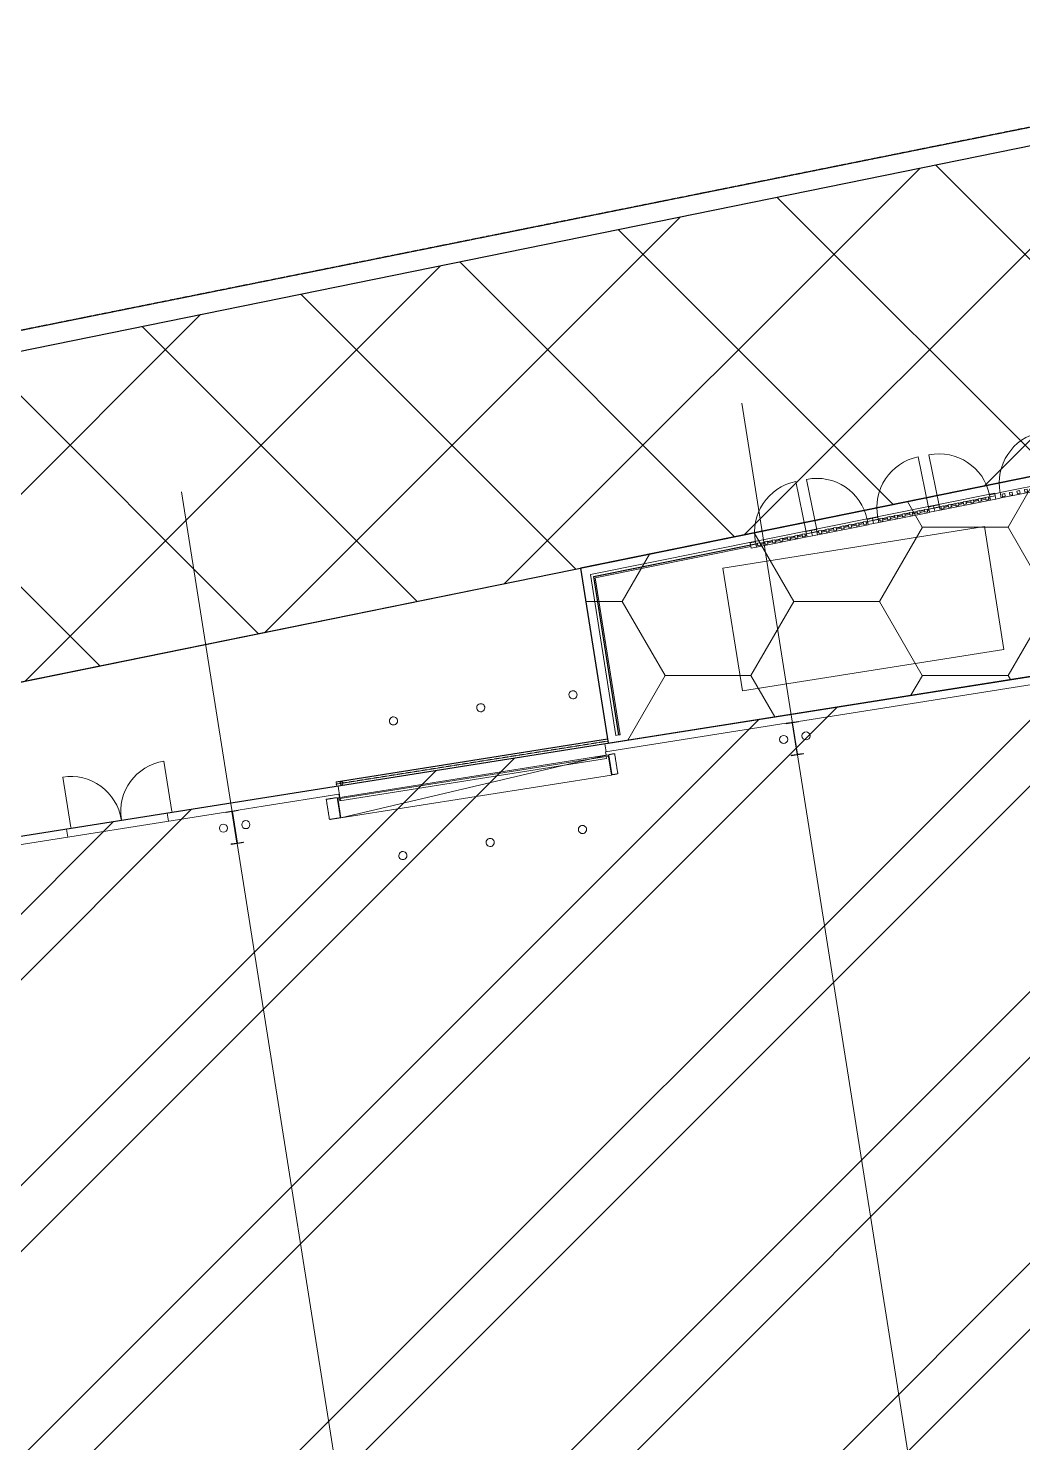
# Model space of a CAD drawing. Header units: millimetres. Extents: x 674 to 609626, y -20132 to 4061356.
# Drawn here: x 235240 to 253649, y 4033254 to 4059444 of the extents above; entities that cross this region are included whole.
import ezdxf

# ---------------------------------------------------------------- set-up
doc = ezdxf.new("R2010")
doc.units = ezdxf.units.MM
for name, pattern in [('AEC_Double Dash', [39, 15, -4, 6, -4, 6, -4]), ('Boundary', [16, 5, -2, 5, -2, 0, -2]), ('Dash Small', [9, 3, -1.5, 3, -1.5]), ('Hidden', [6, 4, -2]), ('Hidden_2_', [4, 3, -1])]:
    doc.linetypes.add(name, pattern=pattern)
for name, color, linetype, lineweight in [('A-000-M_MASS', 13, 'Continuous', 25), ('A-000-MH_MASS', 13, 'Hidden_2_', 25), ('A-010-M_LINE', 90, 'Continuous', 18), ('A-214-M_CURT_WALL', 52, 'Continuous', 13), ('A-230-M_FLOOR', 192, 'Continuous', 13), ('A-325-M_DOOR', 31, 'Continuous', 13), ('A-325-M_DOOR_PANEL', 31, 'Continuous', 13), ('C-910-M_SITE_BOUND', 91, 'Boundary', 25), ('C-953-M_PARKING', 70, 'Continuous', 13), ('M-520-M_DRAINAGE_FW', 2, 'Continuous', 13), ('S-280-M_STRUCT_FRAME', 12, 'Continuous', 13), ('Z-030-M_GRID', 191, 'Continuous', 13), ('Z-060-M_DETAIL', 92, 'Continuous', 25)]:
    doc.layers.add(name, color=color, linetype=linetype, lineweight=lineweight)

# ---------------------------------------------------------------- blocks, each defined once
blk = doc.blocks.new('Family - ___-240017-S0_021 - GROUND LOADING PLAN')
at = {"layer": 'C-910-M_SITE_BOUND', "color": 21, "linetype": 'AEC_Double Dash', "lineweight": 5}
blk.add_line((-2260611, 4059444), (-2388364, 4033725), dxfattribs=at)
blk = doc.blocks.new('X_Door-Panel-Hinge-Standard - Standard-958284-S0_021 - GROUND LOADING PLAN')
at = {"layer": 'A-325-M_DOOR', "lineweight": 5}
blk.add_arc((-485, 20), 945, 360, 90, dxfattribs=at)
at = {"layer": 'A-325-M_DOOR_PANEL', "lineweight": 5}
blk.add_line((-485, 20), (-485, 965), dxfattribs=at)
blk = doc.blocks.new('X_Door-Panel-Hinge-Standard - Standard-958351-S0_021 - GROUND LOADING PLAN')
at = {"layer": 'A-325-M_DOOR', "lineweight": 5}
blk.add_arc((-485, -20), 945, 270, 0, dxfattribs=at)
at = {"layer": 'A-325-M_DOOR_PANEL', "lineweight": 5}
blk.add_line((-485, -20), (-485, -965), dxfattribs=at)
blk = doc.blocks.new('Mechanical - Condensers - Mechanical - Condensers-1249279-S0_021 - GROUND LOADING PLAN')
at = {"layer": 'A-000-M_MASS', "lineweight": 5}
for p, q in [((-2270562, 4050216), (-2275401, 4049449)), ((-2270202, 4047944), (-2270562, 4050216)), ((-2275401, 4049449), (-2275041, 4047177)), ((-2275041, 4047177), (-2270202, 4047944))]:
    blk.add_line(p, q, dxfattribs=at)
blk = doc.blocks.new('Structural Framing 20 - Structural Framing 1-1264715-S0_021 - GROUND LOADING PLAN')
at = {"layer": 'S-280-M_STRUCT_FRAME', "lineweight": 5}
for p, q in [((-2284375, 4044968), (-2284602, 4044932)), ((-2284602, 4044932), (-2284601, 4044922)), ((-2284601, 4044922), (-2284492, 4044940)), ((-2284492, 4044940), (-2284400, 4044357)), ((-2284482, 4044941), (-2284374, 4044958)), ((-2284390, 4044358), (-2284482, 4044941)), ((-2284374, 4044958), (-2284375, 4044968)), ((-2284400, 4044357), (-2284508, 4044340)), ((-2284508, 4044340), (-2284507, 4044330)), ((-2284507, 4044330), (-2284280, 4044366)), ((-2284281, 4044376), (-2284390, 4044358)), ((-2284280, 4044366), (-2284281, 4044376))]:
    blk.add_line(p, q, dxfattribs=at)
blk = doc.blocks.new('Structural Framing 22 - Structural Framing 1-1264748-S0_021 - GROUND LOADING PLAN')
at = {"layer": 'S-280-M_STRUCT_FRAME', "lineweight": 5}
for p, q in [((-2274004, 4046611), (-2274232, 4046575)), ((-2274232, 4046575), (-2274230, 4046565)), ((-2274230, 4046565), (-2274121, 4046582)), ((-2274121, 4046582), (-2274029, 4046000)), ((-2274111, 4046584), (-2274003, 4046601)), ((-2274019, 4046001), (-2274111, 4046584)), ((-2274003, 4046601), (-2274004, 4046611)), ((-2274029, 4046000), (-2274138, 4045982)), ((-2274138, 4045982), (-2274136, 4045972)), ((-2274136, 4045972), (-2273909, 4046008)), ((-2273911, 4046018), (-2274019, 4046001)), ((-2273909, 4046008), (-2273911, 4046018))]:
    blk.add_line(p, q, dxfattribs=at)
blk = doc.blocks.new('Downpipe - L Spreader - Default-3252556-S0_021 - GROUND LOADING PLAN')
at = {"layer": 'M-520-M_DRAINAGE_FW', "lineweight": 5}
for start, end in [(0, 180), (180, 0)]:
    blk.add_arc((-40, 150), 75, start, end, dxfattribs=at)
blk = doc.blocks.new('Curtain_Wall_Batten_Door - Louvre Single Door-3241538-S0_021 - GROUND LOADING PLAN')
at = {"layer": 'A-325-M_DOOR', "lineweight": 5}
for p, q in [((-397, 17), (-447, 17)), ((-447, 17), (-447, -33)), ((-397, -33), (-397, 17)), ((-257, 17), (-307, 17)), ((-307, 17), (-307, -33)), ((-257, -33), (-257, 17)), ((-116, 17), (-166, 17)), ((-166, 17), (-166, -33)), ((-116, -33), (-116, 17)), ((25, 17), (-25, 17)), ((-25, 17), (-25, -33)), ((25, -33), (25, 17)), ((166, 17), (116, 17)), ((116, 17), (116, -33)), ((166, -33), (166, 17)), ((307, 17), (257, 17)), ((257, 17), (257, -33)), ((307, -33), (307, 17)), ((447, 17), (397, 17)), ((397, 17), (397, -33)), ((447, -33), (447, 17)), ((-447, -33), (-397, -33)), ((-307, -33), (-257, -33)), ((-166, -33), (-116, -33)), ((-25, -33), (25, -33)), ((116, -33), (166, -33)), ((257, -33), (307, -33)), ((397, -33), (447, -33))]:
    blk.add_line(p, q, dxfattribs=at)
blk.add_arc((477, 42), 955, 90, 180, dxfattribs=at)
at = {"layer": 'A-325-M_DOOR_PANEL', "lineweight": 5}
blk.add_line((477, 42), (477, 997), dxfattribs=at)
blk = doc.blocks.new('Rectangular Mullion - 100 x 100mm-2271095-S0_021 - GROUND LOADING PLAN')
at = {"layer": 'A-214-M_CURT_WALL', "lineweight": 5}
for p, q in [((-2269335, 4051035), (-2270271, 4050846)), ((-2269315, 4050937), (-2270251, 4050748))]:
    blk.add_line(p, q, dxfattribs=at)
blk = doc.blocks.new('Rectangular Mullion - 100 x 100mm-1677030-S0_021 - GROUND LOADING PLAN')
at = {"layer": 'A-214-M_CURT_WALL', "lineweight": 5}
for p, q in [((0, 50), (-100, 50)), ((-100, 50), (-100, -50)), ((0, -50), (0, 50)), ((-100, -50), (0, -50))]:
    blk.add_line(p, q, dxfattribs=at)
blk = doc.blocks.new('aba - Plumbing Fixtures - Strip Drain - Stormtech - Custom Ass - FLW003 _Doors_-2277261-S0_021 - GROUND LOADING PLAN')
at = {"layer": 'A-000-M_MASS', "lineweight": 5}
blk.add_circle((0, -95), 30, dxfattribs=at)
at = {"layer": 'A-000-MH_MASS', "linetype": 'Hidden', "lineweight": 5}
blk.add_line((0, 10), (0, -5088), dxfattribs=at)
at = {"layer": 'M-520-M_DRAINAGE_FW', "lineweight": 5}
for p, q in [((-41, 0), (-41, -25)), ((-38, -5088), (-38, 0)), ((0, 0), (0, -5088)), ((38, 0), (41, 0)), ((38, 0), (38, -5088)), ((41, 0), (41, -5088)), ((-41, -5025), (-41, -5088))]:
    blk.add_line(p, q, dxfattribs=at)
blk = doc.blocks.new('Door-Roller-Standard - D07_5000x3000x20-Flat-Standard Motor-Anodised Clear 2-2276732-S0_021 - GROUND LOADING PLAN')
at = {"layer": 'A-325-M_DOOR', "linetype": 'Dash Small', "lineweight": 5}
for p, q in [((-2750, -104), (-2750, -482)), ((-2545, -104), (-2750, -104)), ((-2545, -482), (-2545, -104)), ((2545, -104), (2655, -104)), ((2545, -482), (2545, -104)), ((2655, -104), (2655, -482)), ((-2750, -482), (-2545, -482)), ((2655, -482), (2545, -482))]:
    blk.add_line(p, q, dxfattribs=at)
blk = doc.blocks.new('X_Door-Panel-Roller-Standard - Standard-3126884-S0_021 - GROUND LOADING PLAN')
at = {"layer": 'A-325-M_DOOR', "lineweight": 5}
for p, q in [((-2535, -368), (2535, 10)), ((-2535, -368), (-2535, 10)), ((-2535, 10), (2535, 10)), ((2535, 10), (2535, -368)), ((2535, -368), (-2535, -368))]:
    blk.add_line(p, q, dxfattribs=at)
at = {"layer": 'A-325-M_DOOR_PANEL', "lineweight": 5}
for p, q in [((2535, 10), (-2535, 10)), ((-2535, 10), (-2535, -10)), ((2535, -10), (2535, 10)), ((-2535, -10), (2535, -10))]:
    blk.add_line(p, q, dxfattribs=at)
blk = doc.blocks.new('Bollard_Typical - 150mm Diameter - BOL002 _removable_-1561748-S0_021 - GROUND LOADING PLAN')
at = {"layer": 'C-953-M_PARKING', "lineweight": 5}
for start, end in [(360, 180), (180, 0)]:
    blk.add_arc((1.2, -75), 75, start, end, dxfattribs=at)
blk = doc.blocks.new('Curtain_Wall_Batten_Door - Louvre Single Door-3241614-S0_021 - GROUND LOADING PLAN')
at = {"layer": 'A-325-M_DOOR', "lineweight": 5}
for p, q in [((-397, 33), (-447, 33)), ((-447, 33), (-447, -17)), ((-397, -17), (-397, 33)), ((-257, 33), (-307, 33)), ((-307, 33), (-307, -17)), ((-257, -17), (-257, 33)), ((-116, 33), (-166, 33)), ((-166, 33), (-166, -17)), ((-116, -17), (-116, 33)), ((25, 33), (-25, 33)), ((-25, 33), (-25, -17)), ((25, -17), (25, 33)), ((166, 33), (116, 33)), ((116, 33), (116, -17)), ((166, -17), (166, 33)), ((307, 33), (257, 33)), ((257, 33), (257, -17)), ((307, -17), (307, 33)), ((447, 33), (397, 33)), ((397, 33), (397, -17)), ((447, -17), (447, 33)), ((-447, -17), (-397, -17)), ((-307, -17), (-257, -17)), ((-166, -17), (-116, -17)), ((-25, -17), (25, -17)), ((116, -17), (166, -17)), ((257, -17), (307, -17)), ((397, -17), (447, -17))]:
    blk.add_line(p, q, dxfattribs=at)
blk.add_arc((477, -42), 955, 180, 270, dxfattribs=at)
at = {"layer": 'A-325-M_DOOR_PANEL', "lineweight": 5}
blk.add_line((477, -42), (477, -997), dxfattribs=at)
blk = doc.blocks.new('Rectangular Mullion - 100 x 100mm-V48-S0_021 - GROUND LOADING PLAN')
at = {"layer": 'A-214-M_CURT_WALL', "lineweight": 5}
blk.add_line((-2266854, 4051432), (-2265918, 4051620), dxfattribs=at)
blk = doc.blocks.new('Rectangular Mullion - 100 x 100mm-1765060-S0_021 - GROUND LOADING PLAN')
at = {"layer": 'A-214-M_CURT_WALL', "lineweight": 5}
for p, q in [((-100, 50), (0, 50)), ((-100, -50), (-100, 50)), ((0, 50), (0, -50)), ((0, -50), (-100, -50))]:
    blk.add_line(p, q, dxfattribs=at)
blk = doc.blocks.new('Rectangular Mullion - 100 x 100mm-1765061-S0_021 - GROUND LOADING PLAN')
at = {"layer": 'A-214-M_CURT_WALL', "lineweight": 5}
for p, q in [((0, 50), (-100, 50)), ((-100, 50), (-100, -50)), ((0, -50), (0, 50)), ((-100, -50), (0, -50))]:
    blk.add_line(p, q, dxfattribs=at)
blk = doc.blocks.new('Rectangular Mullion - 100 x 100mm-V49-S0_021 - GROUND LOADING PLAN')
at = {"layer": 'A-214-M_CURT_WALL', "lineweight": 5}
blk.add_line((-2267050, 4051393), (-2267987, 4051204), dxfattribs=at)
blk = doc.blocks.new('Rectangular Mullion - 100 x 100mm-1677029-S0_021 - GROUND LOADING PLAN')
at = {"layer": 'A-214-M_CURT_WALL', "lineweight": 5}
for p, q in [((-100, 50), (0, 50)), ((-100, -50), (-100, 50)), ((0, 50), (0, -50)), ((0, -50), (-100, -50))]:
    blk.add_line(p, q, dxfattribs=at)
blk = doc.blocks.new('Rectangular Mullion - LVR002 - Swaged Louvre-3315872-S0_021 - GROUND LOADING PLAN')
at = {"layer": 'A-214-M_CURT_WALL', "lineweight": 5}
for p, q in [((-2277326, 4046360), (-2277790, 4049287)), ((-2277767, 4049271), (-2277306, 4046363)), ((-2277306, 4046363), (-2277326, 4046360))]:
    blk.add_line(p, q, dxfattribs=at)
blk = doc.blocks.new('Rectangular Mullion - LVR002 - Swaged Louvre-V76-S0_021 - GROUND LOADING PLAN')
at = {"layer": 'A-214-M_CURT_WALL', "lineweight": 5}
for p, q in [((-2277382, 4046351), (-2277854, 4049331)), ((-2277792, 4049289), (-2277797, 4049292)), ((-2277797, 4049292), (-2277333, 4046359)), ((-2277328, 4046360), (-2277792, 4049289)), ((-2277333, 4046359), (-2277382, 4046351)), ((-2277333, 4046359), (-2277328, 4046360))]:
    blk.add_line(p, q, dxfattribs=at)
blk = doc.blocks.new('Rectangular Mullion - LVR002 - Swaged Louvre-3315873-S0_021 - GROUND LOADING PLAN')
at = {"layer": 'A-214-M_CURT_WALL', "lineweight": 5}
for p, q in [((-2271394, 4050574), (-2271365, 4050580)), ((-2271361, 4050560), (-2271390, 4050555)), ((-2271316, 4050590), (-2271227, 4050608)), ((-2271223, 4050588), (-2271312, 4050570)), ((-2271178, 4050618), (-2271089, 4050636)), ((-2271085, 4050616), (-2271174, 4050598)), ((-2271040, 4050646), (-2270951, 4050663)), ((-2270947, 4050644), (-2271036, 4050626)), ((-2270902, 4050673), (-2270813, 4050691)), ((-2270809, 4050672), (-2270898, 4050654)), ((-2270763, 4050701), (-2270674, 4050719)), ((-2270670, 4050699), (-2270760, 4050682)), ((-2270625, 4050729), (-2270536, 4050747)), ((-2270532, 4050727), (-2270621, 4050709)), ((-2270487, 4050757), (-2270458, 4050763)), ((-2270454, 4050743), (-2270483, 4050737)), ((-2272752, 4050301), (-2272722, 4050307)), ((-2272526, 4050346), (-2272497, 4050352)), ((-2272493, 4050333), (-2272522, 4050327)), ((-2272448, 4050362), (-2272359, 4050380)), ((-2272355, 4050360), (-2272444, 4050342)), ((-2272310, 4050390), (-2272221, 4050408)), ((-2272217, 4050388), (-2272306, 4050370)), ((-2272172, 4050418), (-2272083, 4050436)), ((-2272079, 4050416), (-2272168, 4050398)), ((-2272034, 4050445), (-2271945, 4050463)), ((-2271941, 4050444), (-2272030, 4050426)), ((-2271896, 4050473), (-2271807, 4050491)), ((-2271803, 4050472), (-2271892, 4050454)), ((-2271758, 4050501), (-2271669, 4050519)), ((-2271665, 4050499), (-2271754, 4050481)), ((-2271620, 4050529), (-2271590, 4050535)), ((-2271586, 4050515), (-2271616, 4050509)), ((-2274160, 4050017), (-2274071, 4050035)), ((-2274022, 4050045), (-2273933, 4050063)), ((-2273929, 4050043), (-2274018, 4050026)), ((-2273884, 4050073), (-2273855, 4050079)), ((-2273851, 4050059), (-2273880, 4050053)), ((-2273659, 4050118), (-2273629, 4050124)), ((-2273625, 4050105), (-2273655, 4050099)), ((-2273580, 4050134), (-2273491, 4050152)), ((-2273487, 4050132), (-2273576, 4050114)), ((-2273442, 4050162), (-2273353, 4050180)), ((-2273349, 4050160), (-2273438, 4050142)), ((-2273304, 4050190), (-2273215, 4050208)), ((-2273211, 4050188), (-2273300, 4050170)), ((-2273166, 4050217), (-2273077, 4050235)), ((-2273073, 4050216), (-2273162, 4050198)), ((-2273028, 4050245), (-2272939, 4050263)), ((-2272935, 4050244), (-2273024, 4050226)), ((-2272890, 4050273), (-2272801, 4050291)), ((-2272797, 4050271), (-2272886, 4050253)), ((-2272718, 4050287), (-2272748, 4050281)), ((-2277790, 4049287), (-2274889, 4049871)), ((-2274885, 4049851), (-2277767, 4049271)), ((-2274791, 4049890), (-2274761, 4049896)), ((-2274757, 4049877), (-2274787, 4049871)), ((-2274712, 4049906), (-2274623, 4049924)), ((-2274619, 4049904), (-2274708, 4049887)), ((-2274574, 4049934), (-2274485, 4049952)), ((-2274481, 4049932), (-2274570, 4049914)), ((-2274436, 4049962), (-2274347, 4049980)), ((-2274343, 4049960), (-2274432, 4049942)), ((-2274298, 4049990), (-2274209, 4050007)), ((-2274205, 4049988), (-2274294, 4049970)), ((-2274067, 4050016), (-2274156, 4049998))]:
    blk.add_line(p, q, dxfattribs=at)
blk = doc.blocks.new('Rectangular Mullion - LVR002 - Swaged Louvre-V77-S0_021 - GROUND LOADING PLAN')
at = {"layer": 'A-214-M_CURT_WALL', "lineweight": 5}
for p, q in [((-2277854, 4049331), (-2270371, 4050838)), ((-2270371, 4050838), (-2270369, 4050826)), ((-2271366, 4050587), (-2271621, 4050535)), ((-2271620, 4050531), (-2271365, 4050582)), ((-2271228, 4050614), (-2271317, 4050596)), ((-2271316, 4050592), (-2271227, 4050610)), ((-2271090, 4050642), (-2271179, 4050624)), ((-2271178, 4050620), (-2271089, 4050638)), ((-2270952, 4050670), (-2271041, 4050652)), ((-2271040, 4050648), (-2270951, 4050666)), ((-2270814, 4050698), (-2270903, 4050680)), ((-2270902, 4050676), (-2270813, 4050694)), ((-2270676, 4050726), (-2270765, 4050708)), ((-2270764, 4050703), (-2270675, 4050721)), ((-2270538, 4050753), (-2270627, 4050735)), ((-2270626, 4050731), (-2270537, 4050749)), ((-2270361, 4050789), (-2270489, 4050763)), ((-2270488, 4050759), (-2270360, 4050785)), ((-2270360, 4050785), (-2270361, 4050789)), ((-2272802, 4050297), (-2272891, 4050280)), ((-2272498, 4050359), (-2272753, 4050307)), ((-2272752, 4050303), (-2272497, 4050354)), ((-2272360, 4050386), (-2272449, 4050368)), ((-2272448, 4050364), (-2272359, 4050382)), ((-2272222, 4050414), (-2272311, 4050396)), ((-2272310, 4050392), (-2272221, 4050410)), ((-2272084, 4050442), (-2272173, 4050424)), ((-2272172, 4050420), (-2272083, 4050438)), ((-2271946, 4050470), (-2272035, 4050452)), ((-2272034, 4050448), (-2271945, 4050466)), ((-2271808, 4050498), (-2271897, 4050480)), ((-2271896, 4050475), (-2271807, 4050493)), ((-2271670, 4050525), (-2271759, 4050507)), ((-2271758, 4050503), (-2271669, 4050521)), ((-2274072, 4050042), (-2274161, 4050024)), ((-2274161, 4050020), (-2274072, 4050038)), ((-2273934, 4050070), (-2274023, 4050052)), ((-2274023, 4050047), (-2273934, 4050065)), ((-2273630, 4050131), (-2273885, 4050079)), ((-2273885, 4050075), (-2273630, 4050127)), ((-2273492, 4050158), (-2273581, 4050141)), ((-2273581, 4050136), (-2273492, 4050154)), ((-2273354, 4050186), (-2273443, 4050168)), ((-2273443, 4050164), (-2273354, 4050182)), ((-2273216, 4050214), (-2273305, 4050196)), ((-2273305, 4050192), (-2273215, 4050210)), ((-2273078, 4050242), (-2273167, 4050224)), ((-2273166, 4050220), (-2273077, 4050238)), ((-2272940, 4050270), (-2273029, 4050252)), ((-2273028, 4050248), (-2272939, 4050265)), ((-2272890, 4050275), (-2272801, 4050293)), ((-2274763, 4049903), (-2277797, 4049292)), ((-2277792, 4049289), (-2274762, 4049899)), ((-2274625, 4049931), (-2274714, 4049913)), ((-2274713, 4049908), (-2274624, 4049926)), ((-2274487, 4049958), (-2274576, 4049940)), ((-2274575, 4049936), (-2274486, 4049954)), ((-2274349, 4049986), (-2274438, 4049968)), ((-2274437, 4049964), (-2274348, 4049982)), ((-2274210, 4050014), (-2274300, 4049996)), ((-2274299, 4049992), (-2274210, 4050010)), ((-2277797, 4049292), (-2277792, 4049289))]:
    blk.add_line(p, q, dxfattribs=at)
blk = doc.blocks.new('25021-APA-ZZ-ZZ-M3-AR-000001_V3_rvt-1-S0_021 - GROUND LOADING PLAN')
at = {"layer": 'A-230-M_FLOOR', "lineweight": 5}
for p, q in [((-2302592, 4050577), (-2265416, 4058140)), ((-2262839, 4052542), (-2278039, 4049449)), ((-2277525, 4046204), (-2253649, 4049988)), ((-2301652, 4044645), (-2278039, 4049449)), ((-2278039, 4049449), (-2277525, 4046204)), ((-2263861, 4048218), (-2274004, 4046611)), ((-2274232, 4046575), (-2277575, 4046045)), ((-2277588, 4046195), (-2282526, 4045413)), ((-2277564, 4046047), (-2277588, 4046195)), ((-2277555, 4045922), (-2282494, 4045140)), ((-2277575, 4046045), (-2277565, 4045982)), ((-2277562, 4045962), (-2277555, 4045922)), ((-2282551, 4045409), (-2285691, 4044912)), ((-2282563, 4045487), (-2282551, 4045409)), ((-2282526, 4045413), (-2282493, 4045202)), ((-2282513, 4045263), (-2283910, 4045042)), ((-2282503, 4045200), (-2282513, 4045263)), ((-2282494, 4045140), (-2282500, 4045180)), ((-2282490, 4045182), (-2282483, 4045141)), ((-2284602, 4044932), (-2294746, 4043326)), ((-2285691, 4044912), (-2287554, 4044617)), ((-2285667, 4044764), (-2285691, 4044912)), ((-2283910, 4045042), (-2284375, 4044968)), ((-2287554, 4044617), (-2306428, 4041627)), ((-2287554, 4044617), (-2287530, 4044469))]:
    blk.add_line(p, q, dxfattribs=at)
at = {"layer": 'A-000-M_MASS', "color": 253, "lineweight": 5}
blk.add_blockref('Mechanical - Condensers - Mechanical - Condensers-1249279-S0_021 - GROUND LOADING PLAN', (0, 0), dxfattribs=at)
at = {"layer": 'A-214-M_CURT_WALL', "color": 253, "lineweight": 5}
for name, p in [('Rectangular Mullion - LVR002 - Swaged Louvre-V77-S0_021 - GROUND LOADING PLAN', (0, 0)), ('Rectangular Mullion - 100 x 100mm-2271095-S0_021 - GROUND LOADING PLAN', (0, 0)), ('Rectangular Mullion - LVR002 - Swaged Louvre-3315873-S0_021 - GROUND LOADING PLAN', (0, 0)), ('Rectangular Mullion - 100 x 100mm-V48-S0_021 - GROUND LOADING PLAN', (-4529, -912)), ('Rectangular Mullion - 100 x 100mm-V49-S0_021 - GROUND LOADING PLAN', (-4529, -912)), ('Rectangular Mullion - 100 x 100mm-V48-S0_021 - GROUND LOADING PLAN', (-6793, -1368)), ('Rectangular Mullion - 100 x 100mm-V49-S0_021 - GROUND LOADING PLAN', (-6793, -1368)), ('Rectangular Mullion - LVR002 - Swaged Louvre-V76-S0_021 - GROUND LOADING PLAN', (0, 0)), ('Rectangular Mullion - LVR002 - Swaged Louvre-3315872-S0_021 - GROUND LOADING PLAN', (0, 0))]:
    blk.add_blockref(name, p, dxfattribs=at)
for name, p, rotation in [('Rectangular Mullion - 100 x 100mm-1765061-S0_021 - GROUND LOADING PLAN', (-2270359, 4050777), 11.38227921686524), ('Rectangular Mullion - 100 x 100mm-1677030-S0_021 - GROUND LOADING PLAN', (-2270359, 4050777), 191.3822792168579), ('Rectangular Mullion - 100 x 100mm-1765061-S0_021 - GROUND LOADING PLAN', (-2272623, 4050322), 11.38227921687965), ('Rectangular Mullion - 100 x 100mm-1677030-S0_021 - GROUND LOADING PLAN', (-2272623, 4050322), 191.3822792168496), ('Rectangular Mullion - 100 x 100mm-1677030-S0_021 - GROUND LOADING PLAN', (-2274888, 4049866), 191.382279216864)]:
    blk.add_blockref(name, p, dxfattribs=dict(at, rotation=rotation))
at = {"layer": 'A-214-M_CURT_WALL', "color": 253, "lineweight": 5, "extrusion": (0, 0, -1)}
for name, p, rotation in [('Rectangular Mullion - 100 x 100mm-1677029-S0_021 - GROUND LOADING PLAN', (2271491, 4050550), 168.6177207831503), ('Rectangular Mullion - 100 x 100mm-1765060-S0_021 - GROUND LOADING PLAN', (2271491, 4050550), 348.6177207831348), ('Rectangular Mullion - 100 x 100mm-1677029-S0_021 - GROUND LOADING PLAN', (2273756, 4050094), 168.617720783136), ('Rectangular Mullion - 100 x 100mm-1765060-S0_021 - GROUND LOADING PLAN', (2273756, 4050094), 348.6177207831203)]:
    blk.add_blockref(name, p, dxfattribs=dict(at, rotation=rotation))
at = {"layer": 'A-325-M_DOOR', "color": 253, "lineweight": 5}
for name, p, rotation in [('Curtain_Wall_Batten_Door - Louvre Single Door-3241538-S0_021 - GROUND LOADING PLAN', (-2269793, 4050891), 11.38227921685795), ('Curtain_Wall_Batten_Door - Louvre Single Door-3241614-S0_021 - GROUND LOADING PLAN', (-2270925, 4050663), 191.3822792168652), ('Curtain_Wall_Batten_Door - Louvre Single Door-3241538-S0_021 - GROUND LOADING PLAN', (-2272057, 4050436), 11.38227921684967), ('Curtain_Wall_Batten_Door - Louvre Single Door-3241614-S0_021 - GROUND LOADING PLAN', (-2273190, 4050208), 191.3822792168797), ('Curtain_Wall_Batten_Door - Louvre Single Door-3241538-S0_021 - GROUND LOADING PLAN', (-2274322, 4049980), 11.38227921686405), ('X_Door-Panel-Hinge-Standard - Standard-958351-S0_021 - GROUND LOADING PLAN', (-2286081, 4044845), 189.0003283881618), ('Door-Roller-Standard - D07_5000x3000x20-Flat-Standard Motor-Anodised Clear 2-2276732-S0_021 - GROUND LOADING PLAN', (-2280045, 4045700), 9.000328388161856), ('X_Door-Panel-Roller-Standard - Standard-3126884-S0_021 - GROUND LOADING PLAN', (-2280026, 4045582), 9.000328388161856), ('X_Door-Panel-Hinge-Standard - Standard-958284-S0_021 - GROUND LOADING PLAN', (-2286992, 4044701), 9.000328388161856)]:
    blk.add_blockref(name, p, dxfattribs=dict(at, rotation=rotation))
at = {"layer": 'C-910-M_SITE_BOUND', "color": 253, "lineweight": 5}
blk.add_blockref('Family - ___-240017-S0_021 - GROUND LOADING PLAN', (0, 0), dxfattribs=at)
at = {"layer": 'C-953-M_PARKING', "color": 253, "lineweight": 5, "rotation": 357.9999999999982}
for p in [(-2278175, 4047178), (-2279884, 4046938), (-2281499, 4046694), (-2278000, 4044684), (-2279710, 4044444), (-2281325, 4044200)]:
    blk.add_blockref('Bollard_Typical - 150mm Diameter - BOL002 _removable_-1561748-S0_021 - GROUND LOADING PLAN', p, dxfattribs=at)
at = {"layer": 'M-520-M_DRAINAGE_FW', "color": 253, "lineweight": 5}
for p in [(-2273823, 4046192), (-2274238, 4046126), (-2284609, 4044483), (-2284194, 4044549)]:
    blk.add_blockref('Downpipe - L Spreader - Default-3252556-S0_021 - GROUND LOADING PLAN', p, dxfattribs=at)
at = {"layer": 'M-520-M_DRAINAGE_FW', "color": 253, "lineweight": 5, "rotation": 99.00032838971067}
blk.add_blockref('aba - Plumbing Fixtures - Strip Drain - Stormtech - Custom Ass - FLW003 _Doors_-2277261-S0_021 - GROUND LOADING PLAN', (-2282557, 4045450), dxfattribs=at)
at = {"layer": 'S-280-M_STRUCT_FRAME', "color": 253, "lineweight": 5}
for name in ['Structural Framing 22 - Structural Framing 1-1264748-S0_021 - GROUND LOADING PLAN', 'Structural Framing 20 - Structural Framing 1-1264715-S0_021 - GROUND LOADING PLAN']:
    blk.add_blockref(name, (0, 0), dxfattribs=at)
blk = doc.blocks.new('Family - ___-3870354-S0_021 - GROUND LOADING PLAN')
at = {"layer": 'C-910-M_SITE_BOUND'}
blk.add_line((-2260611, 4059444), (-2388364, 4033725), dxfattribs=at)

msp = doc.modelspace()

# ---------------------------------------------------------------- hatches: boundary and pattern name
at = {"layer": 'Z-060-M_DETAIL', "lineweight": 18}
h = msp.add_hatch(dxfattribs=at)
h.set_pattern_fill('FP_39', color=150, style=0, pattern_type=2)
h.set_pattern_definition([(45, (2523501.4, 0), (-1767.767, 1767.767), []), (135, (2523501.4, 0), (-1767.767, -1767.767), [])])
h.paths.add_polyline_path([(96245, 3945586), (100712, 3950053), (100488, 3950102), (100182, 3950188), (100047, 3950231), (99832, 3950312), (99622, 3950403), (99416, 3950505), (99164, 3950647), (99020, 3950737), (98831, 3950868), (97520, 3951917), (97129, 3952216), (96907, 3952378), (96590, 3952594), (96111, 3952893), (95937, 3952997), (95601, 3953183), (95093, 3953438), (94914, 3953524), (94563, 3953678), (94075, 3953870), (93847, 3953954), (93483, 3954076), (93057, 3954202), (92745, 3954285), (92372, 3954373), (91996, 3954449), (91617, 3954513), (91237, 3954566), (90856, 3954607), (90474, 3954636), (90004, 3954655), (89707, 3954660), (81061, 3954660), (80707, 3954666), (80355, 3954685), (80003, 3954716), (79652, 3954760), (79303, 3954816), (78957, 3954885), (78613, 3954965), (78272, 3955058), (77790, 3955213), (77601, 3955280), (77272, 3955408), (76948, 3955548), (76628, 3955700), (76315, 3955862), (76007, 3956036), (75706, 3956221), (75411, 3956416), (75124, 3956621), (74737, 3956925), (74571, 3957062), (74307, 3957297), (74052, 3957540), (73719, 3957888), (73567, 3958055), (73298, 3958377), (73121, 3958602), (72912, 3958887), (72714, 3959180), (72526, 3959479), (72349, 3959785), (72183, 3960096), (72028, 3960414), (71884, 3960737), (71752, 3961064), (71632, 3961397), (63374, 3985498), (63253, 3985872), (63143, 3986250), (63045, 3986631), (62959, 3987015), (62886, 3987401), (62823, 3987800), (62775, 3988180), (62738, 3988571), (62713, 3988964), (62701, 3989357), (62701, 3989750), (62714, 3990143), (62739, 3990536), (62776, 3990927), (62851, 3991478), (62887, 3991706), (62961, 3992092), (63047, 3992476), (63145, 3992857), (63282, 3993317), (63377, 3993608), (63540, 3994053), (63656, 3994344), (63812, 3994705), (64029, 3995155), (64159, 3995411), (64349, 3995755), (64558, 3996107), (64761, 3996425), (65067, 3996867), (65214, 3997068), (65455, 3997378), (65706, 3997681), (65967, 3997976), (66236, 3998262), (66594, 3998614), (66830, 3998833), (67098, 3999068), (67401, 3999318), (67712, 3999559), (68031, 3999789), (68357, 4000010), (68689, 4000220), (69028, 4000420), (69373, 4000608), (69724, 4000786), (86757, 4009087), (104171, 4015733), (114432, 4019404), (115522, 4019791), (117414, 4020449), (119311, 4021097), (121212, 4021733), (123116, 4022358), (125024, 4022971), (126936, 4023573), (128851, 4024164), (130769, 4024743), (132692, 4025311), (134788, 4025915), (136546, 4026412), (138860, 4027048), (140413, 4027467), (142931, 4028126), (144292, 4028475), (147002, 4029149), (148183, 4029438), (151073, 4030119), (152086, 4030354), (154041, 4030794), (155999, 4031223), (157959, 4031640), (159922, 4032046), (170220, 4034141), (171181, 4031349), (196234, 4037610), (195955, 4039377), (260999, 4052607), (261254, 4052656), (262017, 4052784), (262525, 4052859), (263040, 4052927), (263638, 4052993), (264238, 4053047), (265070, 4053101), (265440, 4053120), (266042, 4053138), (267106, 4053144), (286913, 4053144), (287204, 4053138), (287495, 4053120), (287784, 4053090), (288072, 4053047), (288358, 4052993), (288642, 4052927), (288922, 4052850), (289199, 4052760), (289498, 4052649), (289741, 4052547), (290004, 4052424), (290263, 4052290), (290515, 4052146), (290762, 4051991), (291002, 4051826), (291234, 4051651), (291533, 4051401), (291677, 4051273), (291886, 4051071), (292086, 4050860), (292278, 4050641), (292527, 4050322), (292633, 4050180), (292796, 4049938), (292948, 4049691), (293090, 4049437), (293222, 4049177), (293343, 4048912), (293452, 4048642), (293569, 4048308), (293637, 4048091), (293712, 4047809), (293776, 4047525), (293827, 4047239), (296518, 4030249), (296518, 4059144), (268053, 4059144), (267282, 4059138), (266510, 4059120), (265738, 4059090), (264968, 4059049), (264197, 4058995), (263428, 4058930), (262660, 4058852), (261893, 4058763), (260999, 4058643), (260364, 4058549), (259603, 4058425), (258843, 4058288), (258085, 4058140), (158330, 4037845), (156365, 4037439), (154402, 4037021), (152442, 4036592), (150485, 4036151), (148530, 4035698), (146578, 4035234), (144629, 4034758), (142683, 4034271), (140740, 4033771), (138800, 4033261), (136862, 4032738), (134788, 4032165), (132997, 4031659), (131070, 4031102), (129146, 4030534), (126646, 4029776), (125308, 4029363), (123394, 4028760), (121484, 4028146), (119577, 4027521), (117675, 4026884), (115776, 4026236), (113881, 4025576), (110360, 4024322), (102090, 4021360), (84369, 4014597), (64120, 4004730), (61505, 4003095), (61206, 4002902), (60874, 4002672), (60551, 4002433), (60234, 4002184), (59926, 4001925), (59626, 4001656), (59334, 4001378), (59052, 4001091), (58778, 4000796), (58514, 4000492), (58259, 4000180), (58014, 3999860), (57780, 3999533), (57555, 3999199), (57328, 3998833), (57139, 3998510), (56946, 3998156), (56766, 3997796), (56596, 3997431), (56438, 3997060), (56291, 3996685), (56157, 3996306), (56034, 3995922), (55923, 3995535), (55824, 3995144), (55738, 3994751), (55664, 3994355), (55602, 3993957), (55553, 3993558), (55516, 3993157), (55492, 3992755), (55480, 3992352), (55481, 3991949), (55499, 3991478), (55521, 3991145), (55559, 3990744), (55610, 3990345), (55674, 3989947), (55750, 3989552), (55838, 3989159), (55938, 3988769), (56051, 3988382), (56244, 3987800), (67013, 3956365), (67139, 3956015), (67277, 3955669), (67426, 3955328), (67612, 3954942), (67757, 3954661), (67939, 3954336), (68131, 3954018), (68333, 3953705), (68546, 3953400), (68768, 3953101), (69000, 3952810), (69241, 3952527), (69492, 3952252), (69751, 3951985), (70019, 3951726), (70295, 3951477), (70579, 3951236), (70871, 3951005), (71171, 3950784), (71477, 3950573), (71790, 3950371), (72109, 3950180), (72435, 3950000), (72766, 3949830), (73103, 3949672), (73444, 3949524), (73791, 3949387), (74141, 3949262), (74496, 3949149), (74854, 3949047), (75215, 3948956), (75579, 3948878), (75945, 3948811), (76313, 3948757), (76683, 3948715), (77054, 3948684), (77426, 3948666), (77798, 3948660), (88374, 3948660), (88760, 3948654), (89146, 3948635), (89531, 3948603), (90004, 3948546), (90296, 3948502), (90676, 3948433), (91054, 3948352), (91429, 3948258), (91800, 3948152), (92168, 3948034), (92531, 3947904), (92891, 3947763), (93245, 3947609), (93594, 3947444), (94075, 3947192), (94276, 3947081), (94607, 3946882), (94932, 3946673), (95250, 3946454), (95560, 3946224), (95863, 3945984), (96111, 3945732)])
h = msp.add_hatch(dxfattribs=at)
h.set_pattern_fill('FP_41', color=190, style=0, pattern_type=2)
h.set_pattern_definition([(0, (2523501.4, 0), (2381.25, 1374.815), [1587.5, -3175]), (120, (2523501.4, 0), (-2381.2497, 1374.8155), [1587.5, -3175]), (60, (2523501.4, 0), (0.0003, 2749.6305), [0, -3175, 1587.5, 0])])
h.paths.add_polyline_path([(245976, 4046205), (270101, 4050026), (269608, 4053144), (266644, 4053144), (266042, 4053138), (265440, 4053120), (264561, 4053070), (264052, 4053030), (263543, 4052982), (263034, 4052926), (262443, 4052848), (261847, 4052758), (260999, 4052607), (260663, 4052542), (245462, 4049449), (245906, 4046645)])
h = msp.add_hatch(dxfattribs=at)
h.set_pattern_fill('FP_44', color=94, style=0, pattern_type=2)
h.set_pattern_definition([(45, (2523501.4, 0), (-2514.4717, 2514.4717), []), (45, (2523501.4, 3810), (-2514.4717, 2514.4717), [])])
h.paths.add_polyline_path([(203586, 3998992), (292642, 4013098), (286384, 4052605), (197334, 4038501), (203029, 4002511)])

# ---------------------------------------------------------------- linework, layer by layer
at = {"layer": 'A-010-M_LINE', "lineweight": 25}
for p, q in [((258085, 4058140), (158330, 4037845)), ((286384, 4052605), (197334, 4038501)), ((221849, 4044645), (260663, 4052542)), ((260663, 4052542), (245462, 4049449)), ((245976, 4046205), (270101, 4050026)), ((245462, 4049449), (245976, 4046205))]:
    msp.add_line(p, q, dxfattribs=at)
at = {"layer": 'Z-030-M_GRID'}
for p, q in [((196253, 4038329), (299543, 4054690)), ((258386, 3989757), (248447, 4052503)), ((248353, 3985981), (238077, 4050860))]:
    msp.add_line(p, q, dxfattribs=at)

# ---------------------------------------------------------------- block references
at = {"lineweight": 5}
msp.add_blockref('25021-APA-ZZ-ZZ-M3-AR-000001_V3_rvt-1-S0_021 - GROUND LOADING PLAN', (2523501, 0), dxfattribs=at)
at = {"layer": 'C-910-M_SITE_BOUND'}
msp.add_blockref('Family - ___-3870354-S0_021 - GROUND LOADING PLAN', (2523501, 0), dxfattribs=at)

doc.saveas('drawing.dxf')
